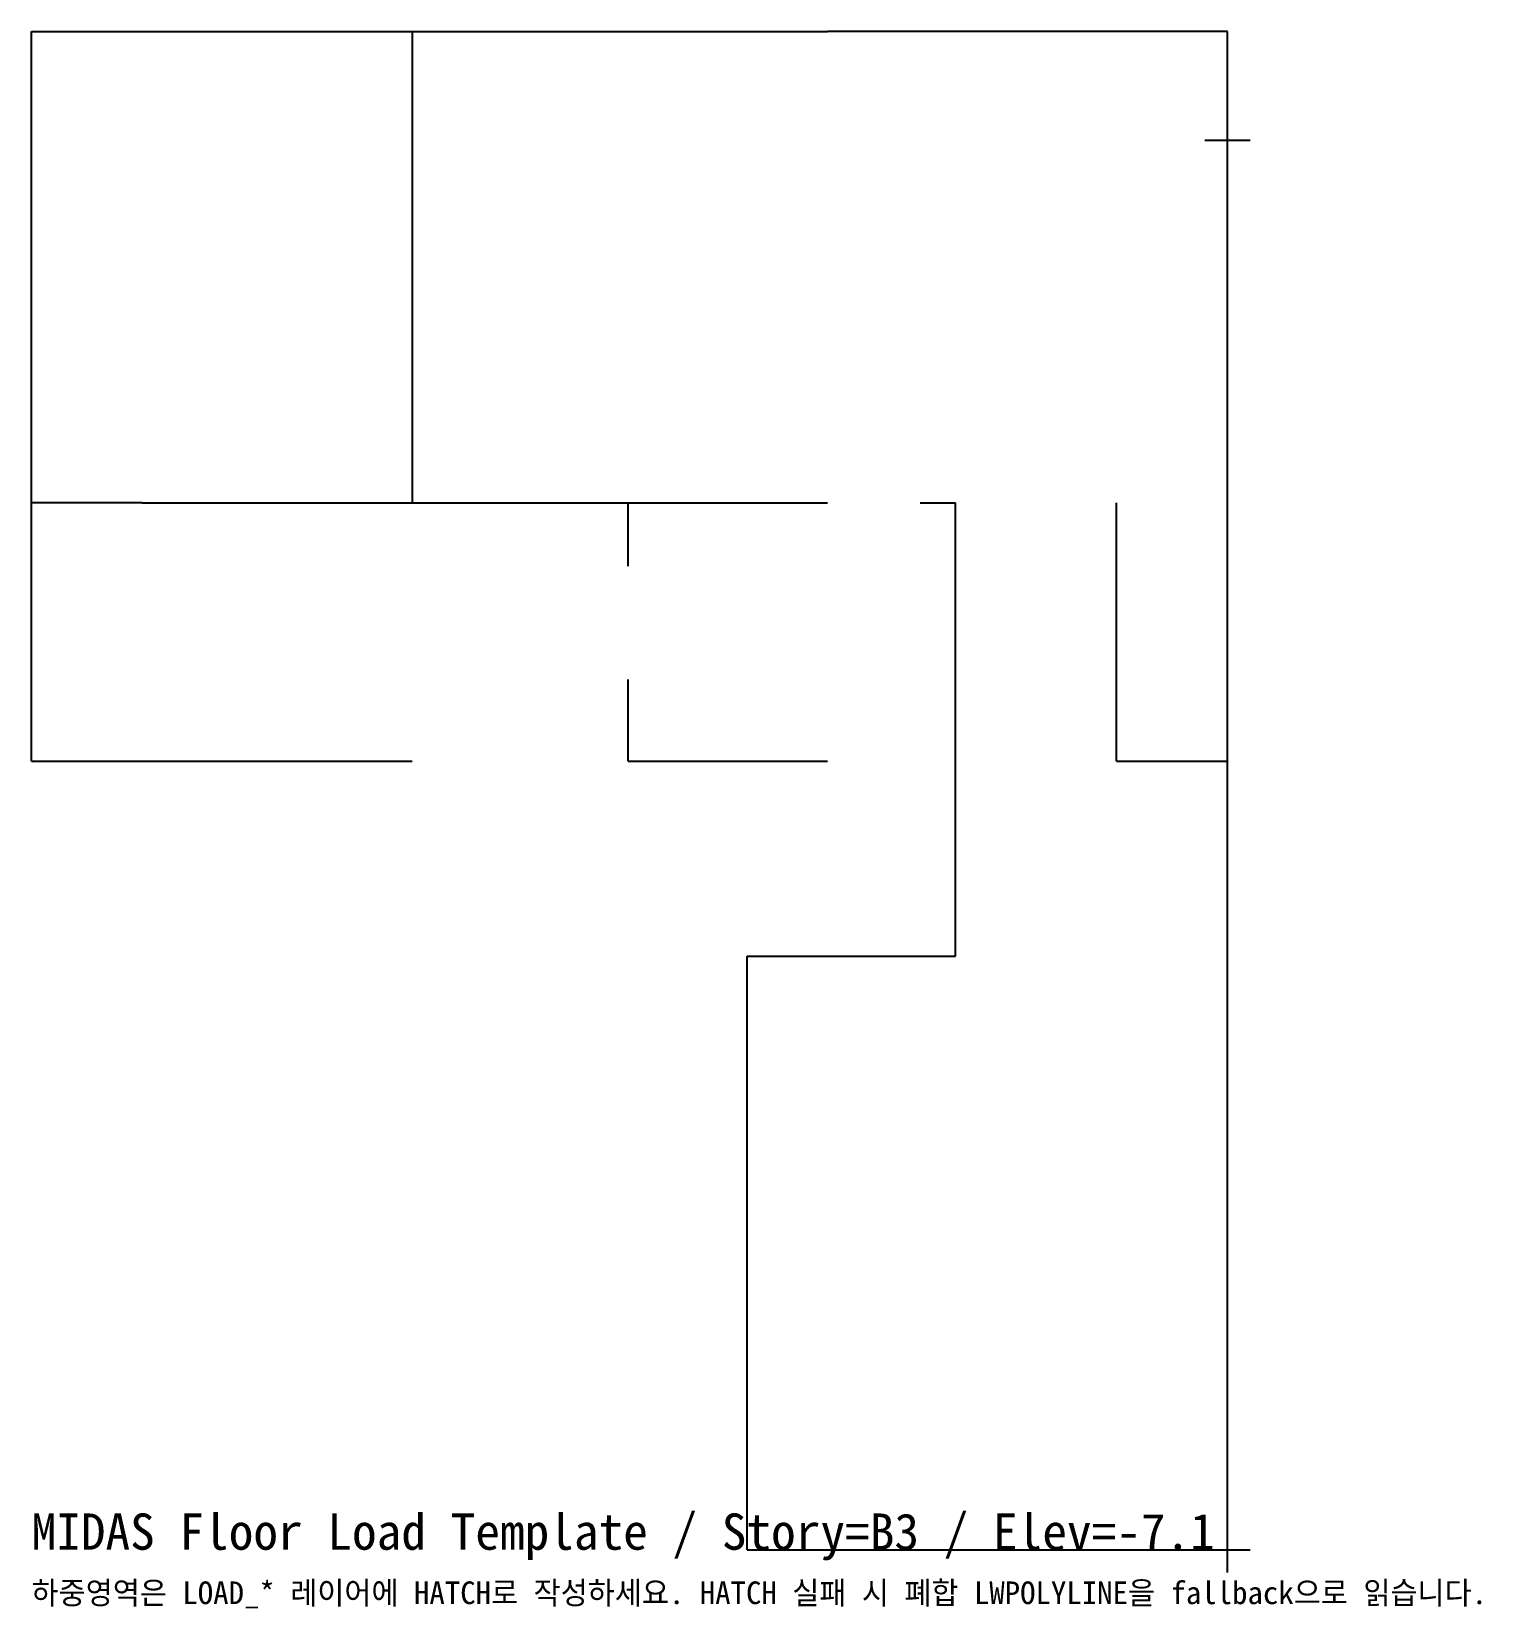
# Model space of a CAD drawing. Header units: metres. Extents: x 0 to 16, y -0.6 to 16.8.
import ezdxf

# ---------------------------------------------------------------- set-up
doc = ezdxf.new("R2010")
doc.units = ezdxf.units.M
for name, color, linetype in [('CENTERLINE_COLUMN', 2, 'Continuous'), ('CENTERLINE_WALL', 3, 'Continuous'), ('FLOAD_GUIDE', 6, 'Continuous')]:
    doc.layers.add(name, color=color, linetype=linetype)

msp = doc.modelspace()

# ---------------------------------------------------------------- linework, layer by layer
at = {"layer": 'CENTERLINE_COLUMN'}
for p, q in [((13.2, 15.3), (13.2, 15.8)), ((12.95, 15.55), (13.45, 15.55)), ((13.2, -0.25), (13.2, 0.25)), ((12.95, 0), (13.45, 0))]:
    msp.add_line(p, q, dxfattribs=at)
at = {"layer": 'CENTERLINE_WALL'}
for p, q in [((0, 16.75), (4.2, 16.75)), ((0, 14.25), (0, 16.75)), ((4.2, 16.75), (6, 16.75)), ((4.2, 16.75), (4.2, 13.95)), ((6, 16.75), (6.585, 16.75)), ((6.585, 16.75), (8.785, 16.75)), ((13.2, 16.75), (8.785, 16.75)), ((13.2, 15.55), (13.2, 16.75)), ((13.2, 11.55), (13.2, 15.55)), ((0, 11.55), (0, 14.25)), ((4.2, 13.95), (4.2, 11.55)), ((0, 8.7), (0, 11.55)), ((1.22, 11.55), (0, 11.55)), ((1.22, 11.55), (4.2, 11.55)), ((4.2, 11.55), (5.535, 11.55)), ((5.535, 11.55), (6.585, 11.55)), ((6.585, 10.85), (6.585, 11.55)), ((6.585, 11.55), (8.785, 11.55)), ((9.81, 11.55), (10.2, 11.55)), ((10.2, 8.7), (10.2, 11.55)), ((11.975, 8.7), (11.975, 11.55)), ((13.2, 8.7), (13.2, 11.55)), ((6.585, 8.7), (6.585, 9.6)), ((0, 8.7), (2.1, 8.7)), ((2.1, 8.7), (2.55, 8.7)), ((2.55, 8.7), (4.2, 8.7)), ((6.585, 8.7), (7.2, 8.7)), ((7.2, 8.7), (8.785, 8.7)), ((10.2, 6.55), (10.2, 8.7)), ((11.975, 8.7), (13.2, 8.7)), ((13.2, 6.55), (13.2, 8.7)), ((7.9, 6.55), (10.2, 6.55)), ((7.9, 3.925), (7.9, 6.55)), ((13.2, 3.925), (13.2, 6.55)), ((7.9, 0), (7.9, 3.925)), ((13.2, 0), (13.2, 3.925)), ((7.9, 0), (10.2, 0)), ((10.2, 0), (13.2, 0))]:
    msp.add_line(p, q, dxfattribs=at)

# ---------------------------------------------------------------- texts
at = {"layer": 'FLOAD_GUIDE'}
for s, height, p in [('MIDAS Floor Load Template / Story=B3 / Elev=-7.1', 0.4, (0, 0)), ('하중영역은 LOAD_* 레이어에 HATCH로 작성하세요. HATCH 실패 시 폐합 LWPOLYLINE을 fallback으로 읽습니다.', 0.25, (0, -0.6))]:
    msp.add_text(s, height=height, dxfattribs=at).set_placement(p)

doc.saveas('drawing.dxf')
